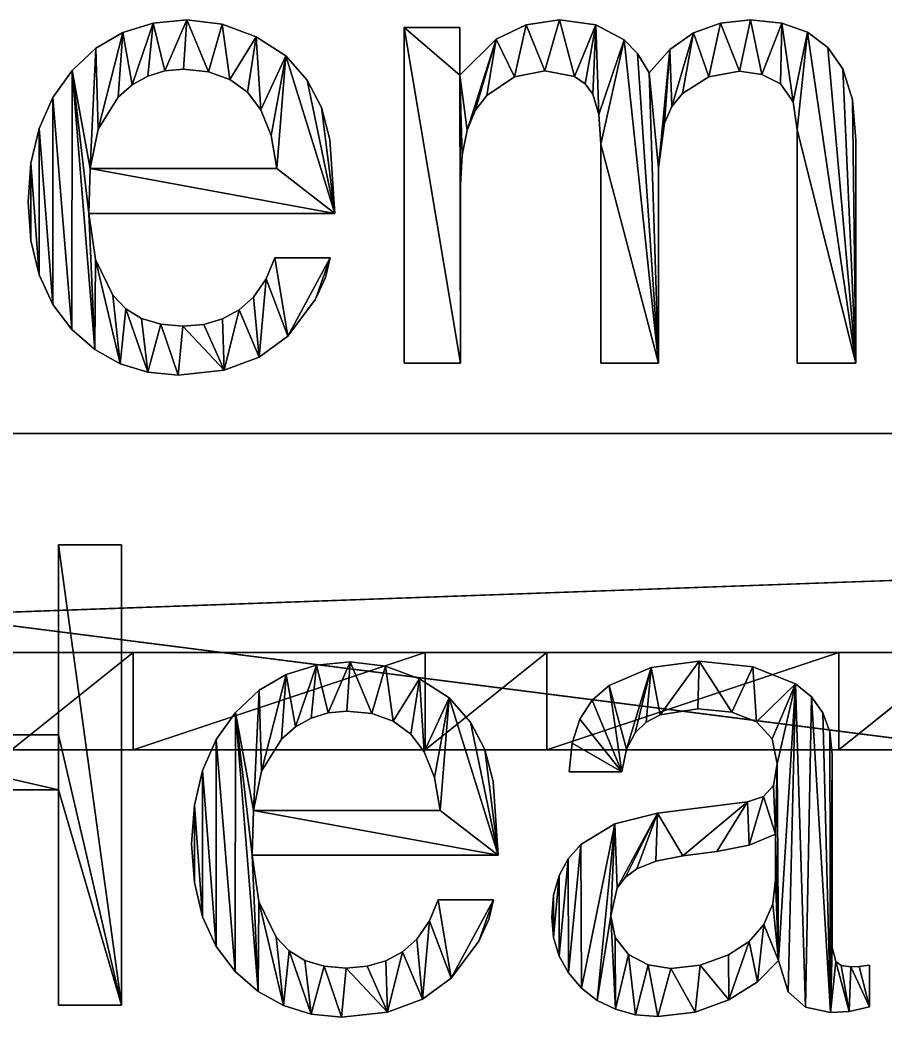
# Model space of a CAD drawing. Extents: x 0 to 171, y -3 to 23.
# Drawn here: x 46.17 to 63.95, y -0.24 to 20.25 of the extents above; entities that cross this region are included whole.
import ezdxf

# ---------------------------------------------------------------- set-up
doc = ezdxf.new("R2010")
doc.units = 0
doc.layers.get('0').update_dxf_attribs({"color": 13, "linetype": 'CONTINUOUS'})

# ---------------------------------------------------------------- blocks, each defined once
blk = doc.blocks.new('GROUP25_1')
at = {"color": 178}
for p, q in [((48.284, 19.99, 0.051), (48.908, 20.184, 0.051)), ((48.908, 20.184, 0.051), (49.602, 20.249, 0.051)), ((49.602, 20.249, 0.051), (50.325, 20.163, 0.051)), ((50.325, 20.163, 0.051), (51.025, 19.904, 0.051)), ((54.066, 20.094, 0.051), (55.213, 20.094, 0.051)), ((54.066, 13.194, 0.051), (54.066, 20.094, 0.051)), ((55.213, 20.094, 0.051), (55.213, 19.115, 0.051)), ((56.573, 20.151, 0.051), (57.262, 20.249, 0.051)), ((57.262, 20.249, 0.051), (58.006, 20.148, 0.051)), ((58.006, 20.148, 0.051), (58.589, 19.843, 0.051)), ((60.013, 19.982, 0.051), (60.567, 20.182, 0.051)), ((60.567, 20.182, 0.051), (61.185, 20.249, 0.051)), ((61.185, 20.249, 0.051), (61.826, 20.186, 0.051)), ((61.826, 20.186, 0.051), (62.355, 19.998, 0.051)), ((47.729, 19.666, 0.051), (48.284, 19.99, 0.051)), ((51.025, 19.904, 0.051), (51.633, 19.509, 0.051)), ((59.525, 19.643, 0.051), (60.013, 19.982, 0.051)), ((62.355, 19.998, 0.051), (62.773, 19.684, 0.051)), ((58.589, 19.843, 0.051), (58.86, 19.557, 0.051)), ((62.773, 19.684, 0.051), (63.08, 19.244, 0.051)), ((47.244, 19.212, 0.051), (47.729, 19.666, 0.051)), ((51.633, 19.509, 0.051), (52.076, 19.012, 0.051)), ((58.86, 19.557, 0.051), (59.105, 19.16, 0.051)), ((59.105, 19.16, 0.051), (59.525, 19.643, 0.051)), ((46.849, 18.654, 0.051), (47.244, 19.212, 0.051)), ((48.796, 19.093, 0.051), (48.477, 18.913, 0.051)), ((49.147, 19.202, 0.051), (48.796, 19.093, 0.051)), ((49.531, 19.238, 0.051), (49.147, 19.202, 0.051)), ((50.048, 19.185, 0.051), (49.531, 19.238, 0.051)), ((50.486, 19.028, 0.051), (50.048, 19.185, 0.051)), ((56.332, 19.078, 0.051), (55.764, 18.696, 0.051)), ((56.959, 19.205, 0.051), (56.332, 19.078, 0.051)), ((57.566, 19.085, 0.051), (56.959, 19.205, 0.051)), ((57.784, 18.934, 0.051), (57.566, 19.085, 0.051)), ((60.325, 19.078, 0.051), (59.784, 18.735, 0.051)), ((60.96, 19.193, 0.051), (60.325, 19.078, 0.051)), ((61.418, 19.128, 0.051), (60.96, 19.193, 0.051)), ((61.801, 18.935, 0.051), (61.418, 19.128, 0.051)), ((63.08, 19.244, 0.051), (63.283, 18.609, 0.051)), ((48.477, 18.913, 0.051), (48.191, 18.661, 0.051)), ((50.844, 18.767, 0.051), (50.486, 19.028, 0.051)), ((52.076, 19.012, 0.051), (52.366, 18.447, 0.051)), ((57.945, 18.722, 0.051), (57.784, 18.934, 0.051)), ((62.059, 18.569, 0.051), (61.801, 18.935, 0.051)), ((46.567, 18.018, 0.051), (46.849, 18.654, 0.051)), ((48.191, 18.661, 0.051), (47.777, 18.006, 0.051)), ((51.122, 18.4, 0.051), (50.844, 18.767, 0.051)), ((55.764, 18.696, 0.051), (55.529, 18.39, 0.051)), ((58.07, 18.305, 0.051), (57.945, 18.722, 0.051)), ((59.784, 18.735, 0.051), (59.569, 18.468, 0.051)), ((59.569, 18.468, 0.051), (59.415, 18.125, 0.051)), ((51.333, 17.873, 0.051), (51.122, 18.4, 0.051)), ((55.529, 18.39, 0.051), (55.361, 17.981, 0.051)), ((46.398, 17.304, 0.051), (46.567, 18.018, 0.051)), ((47.777, 18.006, 0.051), (47.617, 17.195, 0.051)), ((51.451, 17.195, 0.051), (51.333, 17.873, 0.051)), ((55.361, 17.981, 0.051), (55.26, 17.469, 0.051)), ((46.342, 16.512, 0.051), (46.398, 17.304, 0.051)), ((47.617, 17.195, 0.051), (51.451, 17.195, 0.051)), ((46.398, 15.715, 0.051), (46.342, 16.512, 0.051)), ((52.643, 16.274, 0.051), (47.585, 16.274, 0.051)), ((46.566, 15.012, 0.051), (46.398, 15.715, 0.051)), ((51.232, 14.929, 0.051), (51.406, 15.359, 0.051)), ((51.406, 15.359, 0.051), (52.546, 15.359, 0.051)), ((52.546, 15.359, 0.051), (52.449, 14.957, 0.051)), ((46.845, 14.403, 0.051), (46.566, 15.012, 0.051)), ((50.968, 14.554, 0.051), (51.232, 14.929, 0.051)), ((52.449, 14.957, 0.051), (52.246, 14.512, 0.051)), ((48.081, 14.589, 0.051), (48.345, 14.312, 0.051)), ((50.674, 14.292, 0.051), (50.968, 14.554, 0.051)), ((47.237, 13.887, 0.051), (46.845, 14.403, 0.051)), ((48.345, 14.312, 0.051), (48.672, 14.113, 0.051)), ((50.335, 14.104, 0.051), (50.674, 14.292, 0.051)), ((48.672, 14.113, 0.051), (49.063, 13.994, 0.051)), ((49.063, 13.994, 0.051), (49.518, 13.955, 0.051)), ((49.518, 13.955, 0.051), (49.949, 13.992, 0.051)), ((49.949, 13.992, 0.051), (50.335, 14.104, 0.051)), ((47.71, 13.477, 0.051), (47.237, 13.887, 0.051)), ((48.231, 13.184, 0.051), (47.71, 13.477, 0.051)), ((48.802, 13.008, 0.051), (48.231, 13.184, 0.051)), ((55.226, 13.194, 0.051), (54.066, 13.194, 0.051)), ((59.291, 13.194, 0.051), (58.112, 13.194, 0.051)), ((63.35, 13.194, 0.051), (62.145, 13.194, 0.051)), ((49.421, 12.95, 0.051), (48.802, 13.008, 0.051)), ((46.961, 5.554, 0.051), (46.961, 9.464, 0.051)), ((46.961, 9.464, 0.051), (48.256, 9.464, 0.051)), ((48.256, 9.464, 0.051), (48.256, 0, 0.051)), ((51.641, 6.795, 0.051), (52.265, 6.99, 0.051)), ((52.265, 6.99, 0.051), (52.959, 7.055, 0.051)), ((52.959, 7.055, 0.051), (53.682, 6.968, 0.051)), ((53.682, 6.968, 0.051), (54.382, 6.71, 0.051)), ((51.086, 6.471, 0.051), (51.641, 6.795, 0.051)), ((54.382, 6.71, 0.051), (54.99, 6.315, 0.051)), ((57.933, 6.27, 0.051), (58.283, 6.568, 0.051)), ((62.107, 6.604, 0.051), (62.437, 6.34, 0.051)), ((50.601, 6.017, 0.051), (51.086, 6.471, 0.051)), ((54.99, 6.315, 0.051), (55.433, 5.818, 0.051)), ((57.679, 5.875, 0.051), (57.933, 6.27, 0.051)), ((62.437, 6.34, 0.051), (62.672, 6.011, 0.051)), ((50.206, 5.46, 0.051), (50.601, 6.017, 0.051)), ((52.504, 6.007, 0.051), (52.153, 5.899, 0.051)), ((52.888, 6.043, 0.051), (52.504, 6.007, 0.051)), ((53.405, 5.991, 0.051), (52.888, 6.043, 0.051)), ((53.843, 5.834, 0.051), (53.405, 5.991, 0.051)), ((59.327, 5.966, 0.051), (59.038, 5.813, 0.051)), ((60.103, 6.088, 0.051), (59.327, 5.966, 0.051)), ((60.798, 6.021, 0.051), (60.103, 6.088, 0.051)), ((61.311, 5.821, 0.051), (60.798, 6.021, 0.051)), ((62.672, 6.011, 0.051), (62.814, 5.618, 0.051)), ((52.153, 5.899, 0.051), (51.834, 5.719, 0.051)), ((54.201, 5.572, 0.051), (53.843, 5.834, 0.051)), ((55.433, 5.818, 0.051), (55.723, 5.252, 0.051)), ((57.519, 5.383, 0.051), (57.679, 5.875, 0.051)), ((59.038, 5.813, 0.051), (58.815, 5.599, 0.051)), ((61.628, 5.472, 0.051), (61.311, 5.821, 0.051)), ((42.038, 5.554, 0.051), (46.961, 5.554, 0.051)), ((51.834, 5.719, 0.051), (51.548, 5.467, 0.051)), ((54.479, 5.206, 0.051), (54.201, 5.572, 0.051)), ((58.815, 5.599, 0.051), (58.639, 5.262, 0.051)), ((49.924, 4.824, 0.051), (50.206, 5.46, 0.051)), ((51.548, 5.467, 0.051), (51.134, 4.812, 0.051)), ((57.456, 4.793, 0.051), (57.519, 5.383, 0.051)), ((61.733, 4.961, 0.051), (61.628, 5.472, 0.051)), ((54.69, 4.679, 0.051), (54.479, 5.206, 0.051)), ((58.639, 5.262, 0.051), (58.538, 4.793, 0.051)), ((61.656, 4.516, 0.051), (61.733, 4.961, 0.051)), ((49.755, 4.11, 0.051), (49.924, 4.824, 0.051)), ((51.134, 4.812, 0.051), (50.974, 4.001, 0.051)), ((58.538, 4.793, 0.051), (57.456, 4.793, 0.051)), ((54.808, 4.001, 0.051), (54.69, 4.679, 0.051)), ((61.455, 4.291, 0.051), (61.656, 4.516, 0.051)), ((46.961, 4.426, 0.051), (42.038, 4.426, 0.051)), ((46.961, 0, 0.051), (46.961, 4.426, 0.051)), ((49.699, 3.318, 0.051), (49.755, 4.11, 0.051)), ((61.121, 4.181, 0.051), (61.455, 4.291, 0.051)), ((50.974, 4.001, 0.051), (54.808, 4.001, 0.051)), ((61.701, 3.511, 0.051), (61.154, 3.286, 0.051)), ((61.701, 2.577, 0.051), (61.701, 3.511, 0.051)), ((49.755, 2.521, 0.051), (49.699, 3.318, 0.051)), ((57.438, 3.007, 0.051), (57.7, 3.299, 0.051)), ((61.154, 3.286, 0.051), (60.496, 3.157, 0.051)), ((56, 3.08, 0.051), (50.942, 3.08, 0.051)), ((60.496, 3.157, 0.051), (59.794, 3.067, 0.051)), ((57.251, 2.662, 0.051), (57.438, 3.007, 0.051)), ((59.242, 2.959, 0.051), (58.847, 2.803, 0.051)), ((59.794, 3.067, 0.051), (59.242, 2.959, 0.051)), ((58.847, 2.803, 0.051), (58.613, 2.629, 0.051)), ((49.923, 1.818, 0.051), (49.755, 2.521, 0.051)), ((57.139, 2.263, 0.051), (57.251, 2.662, 0.051)), ((58.613, 2.629, 0.051), (58.446, 2.41, 0.051)), ((61.641, 2.08, 0.051), (61.701, 2.577, 0.051)), ((57.101, 1.81, 0.051), (57.139, 2.263, 0.051)), ((58.446, 2.41, 0.051), (58.312, 1.836, 0.051)), ((54.589, 1.735, 0.051), (54.763, 2.165, 0.051)), ((54.763, 2.165, 0.051), (55.903, 2.165, 0.051)), ((55.903, 2.165, 0.051), (55.805, 1.763, 0.051)), ((61.46, 1.657, 0.051), (61.641, 2.08, 0.051)), ((50.202, 1.208, 0.051), (49.923, 1.818, 0.051)), ((54.324, 1.359, 0.051), (54.589, 1.735, 0.051)), ((55.805, 1.763, 0.051), (55.603, 1.318, 0.051)), ((57.139, 1.391, 0.051), (57.101, 1.81, 0.051)), ((58.312, 1.836, 0.051), (58.404, 1.387, 0.051)), ((61.158, 1.31, 0.051), (61.46, 1.657, 0.051)), ((51.438, 1.395, 0.051), (51.702, 1.117, 0.051)), ((54.031, 1.097, 0.051), (54.324, 1.359, 0.051)), ((57.253, 1.007, 0.051), (57.139, 1.391, 0.051)), ((58.404, 1.387, 0.051), (58.68, 1.044, 0.051)), ((60.735, 1.037, 0.051), (61.158, 1.31, 0.051)), ((50.594, 0.693, 0.051), (50.202, 1.208, 0.051)), ((51.702, 1.117, 0.051), (52.029, 0.919, 0.051)), ((53.691, 0.91, 0.051), (54.031, 1.097, 0.051)), ((58.68, 1.044, 0.051), (59.081, 0.826, 0.051)), ((60.152, 0.825, 0.051), (60.735, 1.037, 0.051)), ((52.029, 0.919, 0.051), (52.42, 0.8, 0.051)), ((53.306, 0.798, 0.051), (53.691, 0.91, 0.051)), ((57.444, 0.661, 0.051), (57.253, 1.007, 0.051)), ((59.081, 0.826, 0.051), (59.549, 0.754, 0.051)), ((59.549, 0.754, 0.051), (60.152, 0.825, 0.051)), ((61.759, 0.915, 0.051), (61.328, 0.482, 0.051)), ((61.959, 0.277, 0.051), (61.759, 0.915, 0.051)), ((62.935, 0.896, 0.051), (63.05, 0.813, 0.051)), ((63.421, 0.796, 0.051), (63.628, 0.825, 0.051)), ((63.628, 0.825, 0.051), (63.628, -0.032, 0.051)), ((51.067, 0.282, 0.051), (50.594, 0.693, 0.051)), ((52.42, 0.8, 0.051), (52.875, 0.76, 0.051)), ((52.875, 0.76, 0.051), (53.306, 0.798, 0.051)), ((57.71, 0.351, 0.051), (57.444, 0.661, 0.051)), ((63.05, 0.813, 0.051), (63.247, 0.786, 0.051)), ((63.247, 0.786, 0.051), (63.421, 0.796, 0.051)), ((61.328, 0.482, 0.051), (60.741, 0.11, 0.051)), ((51.588, -0.01, 0.051), (51.067, 0.282, 0.051)), ((58.036, 0.096, 0.051), (57.71, 0.351, 0.051)), ((62.312, -0.042, 0.051), (61.959, 0.277, 0.051)), ((58.407, -0.086, 0.051), (58.036, 0.096, 0.051)), ((60.741, 0.11, 0.051), (60.044, -0.147, 0.051)), ((48.256, 0, 0.051), (46.961, 0, 0.051)), ((52.159, -0.186, 0.051), (51.588, -0.01, 0.051)), ((52.778, -0.245, 0.051), (52.159, -0.186, 0.051)), ((58.821, -0.196, 0.051), (58.407, -0.086, 0.051)), ((59.279, -0.232, 0.051), (58.821, -0.196, 0.051)), ((60.044, -0.147, 0.051), (59.279, -0.232, 0.051)), ((62.829, -0.148, 0.051), (62.312, -0.042, 0.051)), ((63.215, -0.129, 0.051), (62.829, -0.148, 0.051)), ((63.628, -0.032, 0.051), (63.215, -0.129, 0.051))]:
    blk.add_line(p, q, dxfattribs=at)
for p, q in [((6, 11.75, 27), (162, 11.75, 23)), ((6, 11.75, 27), (165, 11.75, 23)), ((6, 11.75, 27), (165, 11.75, 27)), ((162, 11.75, 23), (9, 11.75, 23)), ((9, 11.75, 23), (148, 11.75, 20.5)), ((9, 11.75, 23), (162, 11.75, 20.5)), ((15, 11.75, 34.5), (165, 11.75, 27)), ((15, 11.75, 34.5), (168, 11.75, 27)), ((15, 11.75, 34.5), (66, 11.75, 34.5)), ((66, 5.25, 34.5), (15, 11.75, 34.5)), ((148, 11.75, 20.5), (23, 11.75, 20.5)), ((148, 11.75, 20.5), (23, 7.25, 20.5)), ((23, 7.25, 20.5), (48.5, 7.25, 14)), ((23, 7.25, 20.5), (54.5, 7.25, 14)), ((23, 7.25, 20.5), (57, 7.25, 14)), ((23, 7.25, 20.5), (63, 7.25, 14)), ((23, 7.25, 20.5), (65.5, 7.25, 14)), ((23, 7.25, 20.5), (71.5, 7.25, 14)), ((23, 7.25, 20.5), (74, 7.25, 14)), ((23, 7.25, 20.5), (80, 7.25, 14)), ((23, 7.25, 20.5), (82.5, 7.25, 14)), ((23, 7.25, 20.5), (88.5, 7.25, 14)), ((23, 7.25, 20.5), (91, 7.25, 14)), ((23, 7.25, 20.5), (97, 7.25, 14)), ((23, 7.25, 20.5), (99.5, 7.25, 14)), ((23, 7.25, 20.5), (105.5, 7.25, 14)), ((23, 7.25, 20.5), (108, 7.25, 14)), ((23, 7.25, 20.5), (114, 7.25, 14)), ((23, 7.25, 20.5), (116.5, 7.25, 14)), ((23, 7.25, 20.5), (122.5, 7.25, 14)), ((23, 7.25, 20.5), (125, 7.25, 14)), ((23, 7.25, 20.5), (131, 7.25, 14)), ((23, 7.25, 20.5), (133.5, 7.25, 14)), ((23, 7.25, 20.5), (139.5, 7.25, 14)), ((23, 7.25, 20.5), (142, 7.25, 14)), ((23, 7.25, 20.5), (148, 7.25, 20.5)), ((48.5, 7.25, 14), (46, 5.25, 14)), ((46, 7.25, 14), (48.5, 7.25, 14)), ((48.5, 7.25, 14), (48.5, 5.25, 14)), ((48.5, 7.25, 14), (48.5, 5.25)), ((48.5, 7.25, 14), (48.5, 7.25)), ((48.5, 7.25), (48.5, 5.25)), ((54.5, 7.25), (48.5, 5.25)), ((48.5, 7.25), (54.5, 7.25)), ((54.5, 7.25, 14), (48.5, 7.25, 14)), ((48.5, 7.25, 14), (54.5, 7.25)), ((54.5, 5.25), (54.5, 7.25, 14)), ((54.5, 7.25, 14), (54.5, 5.25, 14)), ((54.5, 5.25), (54.5, 7.25)), ((54.5, 7.25), (54.5, 7.25, 14)), ((57, 7.25, 14), (54.5, 5.25, 14)), ((54.5, 7.25, 14), (57, 7.25, 14)), ((57, 7.25, 14), (57, 5.25, 14)), ((57, 7.25, 14), (57, 5.25)), ((57, 7.25, 14), (57, 7.25)), ((57, 7.25), (57, 5.25)), ((63, 7.25), (57, 5.25)), ((57, 7.25), (63, 7.25)), ((63, 7.25, 14), (57, 7.25, 14)), ((57, 7.25, 14), (63, 7.25)), ((63, 5.25), (63, 7.25, 14)), ((63, 7.25, 14), (63, 5.25, 14)), ((63, 5.25), (63, 7.25)), ((63, 7.25), (63, 7.25, 14)), ((65.5, 7.25, 14), (63, 5.25, 14)), ((63, 7.25, 14), (65.5, 7.25, 14)), ((162, 5.25, 34.5), (3, 5.25, 27)), ((3, 5.25, 27), (66, 5.25, 34.5)), ((162, 5.25, 34.5), (6, 5.25, 23)), ((162, 5.25, 34.5), (6, 5.25, 27)), ((162, 5.25, 23), (9, 5.25, 20.5)), ((162, 5.25, 23), (9, 5.25, 23)), ((162, 5.25, 34.5), (9, 5.25, 23)), ((15, 5.25, 34.5), (66, 5.25, 34.5)), ((162, 5.25, 23), (23, 5.25, 20.5)), ((23, 5.25, 20.5), (148, 5.25, 20.5)), ((148, 5.25, 20.5), (37.5, 5.25, 14)), ((148, 5.25, 20.5), (40, 5.25, 14)), ((48.5, 5.25, 14), (46, 5.25, 14)), ((148, 5.25, 20.5), (46, 5.25, 14)), ((48.5, 5.25), (48.5, 5.25, 14)), ((54.5, 5.25), (48.5, 5.25)), ((148, 5.25, 20.5), (48.5, 5.25, 14)), ((48.5, 5.25, 14), (54.5, 5.25, 14)), ((54.5, 5.25, 14), (48.5, 5.25)), ((54.5, 5.25, 14), (54.5, 5.25)), ((57, 5.25, 14), (54.5, 5.25, 14)), ((148, 5.25, 20.5), (54.5, 5.25, 14)), ((57, 5.25), (57, 5.25, 14)), ((63, 5.25), (57, 5.25)), ((148, 5.25, 20.5), (57, 5.25, 14)), ((57, 5.25, 14), (63, 5.25, 14)), ((63, 5.25, 14), (57, 5.25)), ((63, 5.25, 14), (63, 5.25)), ((65.5, 5.25, 14), (63, 5.25, 14)), ((148, 5.25, 20.5), (63, 5.25, 14))]:
    blk.add_line(p, q)
for points in [[(55.213, 19.115, 0.051), (55.961, 19.856, 0.051), (56.573, 20.151, 0.051)], [(52.366, 18.447, 0.051), (52.54, 17.794, 0.051), (52.643, 16.274, 0.051)], [(62.145, 13.194, 0.051), (62.145, 17.988, 0.051), (62.059, 18.569, 0.051)], [(63.283, 18.609, 0.051), (63.35, 17.788, 0.051), (63.35, 13.194, 0.051)], [(58.112, 13.194, 0.051), (58.112, 17.698, 0.051), (58.07, 18.305, 0.051)], [(59.415, 18.125, 0.051), (59.291, 17.208, 0.051), (59.291, 13.194, 0.051)], [(55.26, 17.469, 0.051), (55.226, 16.854, 0.051), (55.226, 13.194, 0.051)], [(47.585, 16.274, 0.051), (47.725, 15.328, 0.051), (48.081, 14.589, 0.051)], [(52.246, 14.512, 0.051), (51.676, 13.749, 0.051), (51.085, 13.317, 0.051)], [(51.085, 13.317, 0.051), (50.368, 13.053, 0.051), (49.421, 12.95, 0.051)], [(58.283, 6.568, 0.051), (59.143, 6.943, 0.051), (60.129, 7.068, 0.051), (61.233, 6.952, 0.051), (62.107, 6.604, 0.051)], [(62.814, 5.618, 0.051), (62.861, 5.161, 0.051), (62.861, 1.185, 0.051), (62.935, 0.896, 0.051)], [(55.723, 5.252, 0.051), (55.896, 4.6, 0.051), (56, 3.08, 0.051)], [(57.7, 3.299, 0.051), (58.393, 3.725, 0.051), (59.272, 3.949, 0.051), (61.121, 4.181, 0.051)], [(50.942, 3.08, 0.051), (51.082, 2.133, 0.051), (51.438, 1.395, 0.051)], [(55.603, 1.318, 0.051), (55.033, 0.554, 0.051), (54.442, 0.122, 0.051)], [(54.442, 0.122, 0.051), (53.725, -0.142, 0.051), (52.778, -0.245, 0.051)]]:
    blk.add_polyline3d(points, dxfattribs=at)
mesh = blk.add_polyface(dxfattribs=at)
corners = [(46.398, 15.715, 0.051), (46.398, 17.304, 0.051), (46.342, 16.512, 0.051), (46.566, 15.012, 0.051), (46.567, 18.018, 0.051), (46.845, 14.403, 0.051), (46.849, 18.654, 0.051), (47.237, 13.887, 0.051), (47.244, 19.212, 0.051), (47.71, 13.477, 0.051), (47.585, 16.274, 0.051), (47.725, 15.328, 0.051), (48.231, 13.184, 0.051), (48.081, 14.589, 0.051), (48.345, 14.312, 0.051), (48.802, 13.008, 0.051), (48.672, 14.113, 0.051), (49.063, 13.994, 0.051), (49.421, 12.95, 0.051), (49.518, 13.955, 0.051), (50.368, 13.053, 0.051), (49.949, 13.992, 0.051), (50.335, 14.104, 0.051), (50.674, 14.292, 0.051), (51.085, 13.317, 0.051), (50.968, 14.554, 0.051), (51.232, 14.929, 0.051), (51.676, 13.749, 0.051), (51.406, 15.359, 0.051), (52.546, 15.359, 0.051), (52.246, 14.512, 0.051), (52.449, 14.957, 0.051), (52.643, 16.274, 0.051), (47.617, 17.195, 0.051), (51.451, 17.195, 0.051), (51.633, 19.509, 0.051), (52.076, 19.012, 0.051), (52.366, 18.447, 0.051), (52.54, 17.794, 0.051), (47.729, 19.666, 0.051), (47.777, 18.006, 0.051), (48.284, 19.99, 0.051), (48.191, 18.661, 0.051), (48.477, 18.913, 0.051), (48.908, 20.184, 0.051), (48.796, 19.093, 0.051), (49.147, 19.202, 0.051), (49.602, 20.249, 0.051), (49.531, 19.238, 0.051), (50.048, 19.185, 0.051), (50.325, 20.163, 0.051), (50.486, 19.028, 0.051), (51.025, 19.904, 0.051), (50.844, 18.767, 0.051), (51.122, 18.4, 0.051), (51.333, 17.873, 0.051)]
mesh.append_faces([[corners[k] for k in face] for face in [(0, 1, 2), (29, 30, 31), (37, 32, 38)]], dxfattribs={"vtx0": -1, "color": 178})
mesh.append_faces([[corners[k] for k in face] for face in [(1, 3, 4), (4, 5, 6), (6, 7, 8), (10, 9, 11), (11, 12, 13), (13, 12, 14), (14, 15, 16), (16, 15, 17), (17, 18, 19), (19, 20, 21), (21, 20, 22), (22, 20, 23), (23, 24, 25), (25, 24, 26), (26, 27, 28), (28, 27, 29), (32, 33, 10), (33, 32, 34), (35, 32, 36), (36, 32, 37), (8, 33, 39), (39, 40, 41), (41, 43, 44), (44, 46, 47), (47, 49, 50), (50, 51, 52), (52, 54, 35)]], dxfattribs={"vtx0": -1, "vtx1": -1, "color": 178})
mesh.append_faces([[corners[k] for k in face] for face in [(8, 9, 10), (34, 32, 35), (33, 8, 10)]], dxfattribs={"vtx0": -1, "vtx1": -1, "vtx2": -1, "color": 178})
mesh.append_faces([[corners[k] for k in face] for face in [(1, 0, 3), (4, 3, 5), (6, 5, 7), (8, 7, 9), (11, 9, 12), (14, 12, 15), (17, 15, 18), (19, 18, 20), (23, 20, 24), (26, 24, 27), (29, 27, 30), (39, 33, 40), (41, 40, 42), (41, 42, 43), (44, 43, 45), (44, 45, 46), (47, 46, 48), (47, 48, 49), (50, 49, 51), (52, 51, 53), (52, 53, 54), (35, 54, 55), (35, 55, 34)]], dxfattribs={"vtx0": -1, "vtx2": -1, "color": 178})
mesh = blk.add_polyface(dxfattribs=at)
corners = [(63.35, 13.194, 0.051), (62.145, 17.988, 0.051), (62.145, 13.194, 0.051), (62.355, 19.998, 0.051), (62.773, 19.684, 0.051), (63.08, 19.244, 0.051), (63.283, 18.609, 0.051), (63.35, 17.788, 0.051), (59.291, 13.194, 0.051), (58.112, 17.698, 0.051), (58.112, 13.194, 0.051), (58.589, 19.843, 0.051), (58.86, 19.557, 0.051), (59.105, 19.16, 0.051), (59.291, 17.208, 0.051), (59.525, 19.643, 0.051), (59.415, 18.125, 0.051), (59.569, 18.468, 0.051), (60.013, 19.982, 0.051), (59.784, 18.735, 0.051), (60.325, 19.078, 0.051), (60.567, 20.182, 0.051), (60.96, 19.193, 0.051), (61.185, 20.249, 0.051), (61.418, 19.128, 0.051), (61.826, 20.186, 0.051), (61.801, 18.935, 0.051), (62.059, 18.569, 0.051), (55.226, 13.194, 0.051), (54.066, 20.094, 0.051), (54.066, 13.194, 0.051), (55.213, 19.115, 0.051), (55.226, 16.854, 0.051), (55.26, 17.469, 0.051), (55.361, 17.981, 0.051), (55.961, 19.856, 0.051), (55.529, 18.39, 0.051), (55.764, 18.696, 0.051), (56.332, 19.078, 0.051), (56.573, 20.151, 0.051), (56.959, 19.205, 0.051), (57.262, 20.249, 0.051), (57.566, 19.085, 0.051), (58.006, 20.148, 0.051), (57.784, 18.934, 0.051), (57.945, 18.722, 0.051), (58.07, 18.305, 0.051), (55.213, 20.094, 0.051)]
mesh.append_faces([[corners[k] for k in face] for face in [(0, 1, 2), (6, 0, 7), (8, 9, 10), (28, 29, 30)]], dxfattribs={"vtx0": -1, "color": 178})
mesh.append_faces([[corners[k] for k in face] for face in [(3, 0, 4), (4, 0, 5), (5, 0, 6), (11, 8, 12), (12, 8, 13), (13, 14, 15), (15, 17, 18), (18, 20, 21), (21, 22, 23), (23, 24, 25), (25, 27, 3), (31, 34, 35), (35, 38, 39), (39, 40, 41), (41, 42, 43), (43, 46, 11)]], dxfattribs={"vtx0": -1, "vtx1": -1, "color": 178})
mesh.append_faces([[corners[k] for k in face] for face in [(1, 0, 3), (9, 8, 11), (29, 28, 31)]], dxfattribs={"vtx0": -1, "vtx1": -1, "vtx2": -1, "color": 178})
mesh.append_faces([[corners[k] for k in face] for face in [(13, 8, 14), (15, 14, 16), (15, 16, 17), (18, 17, 19), (18, 19, 20), (21, 20, 22), (23, 22, 24), (25, 24, 26), (25, 26, 27), (3, 27, 1), (31, 28, 32), (31, 32, 33), (31, 33, 34), (35, 34, 36), (35, 36, 37), (35, 37, 38), (39, 38, 40), (41, 40, 42), (43, 42, 44), (43, 44, 45), (43, 45, 46), (11, 46, 9)]], dxfattribs={"vtx0": -1, "vtx2": -1, "color": 178})
mesh.append_faces([[corners[k] for k in face] for face in [(47, 29, 31)]], dxfattribs={"vtx1": -1, "color": 178})
mesh = blk.add_polyface()
corners = [(6, 11.75, 27), (162, 11.75, 23), (9, 11.75, 23)]
mesh.append_faces([[corners[k] for k in face] for face in [(0, 1, 2)]])
mesh = blk.add_polyface()
corners = [(6, 11.75, 27), (165, 11.75, 23), (162, 11.75, 23)]
mesh.append_faces([[corners[k] for k in face] for face in [(0, 1, 2)]])
mesh = blk.add_polyface()
corners = [(165, 11.75, 27), (165, 11.75, 23), (6, 11.75, 27)]
mesh.append_faces([[corners[k] for k in face] for face in [(0, 1, 2)]])
mesh = blk.add_polyface()
corners = [(15, 11.75, 34.5), (165, 11.75, 27), (6, 11.75, 27)]
mesh.append_faces([[corners[k] for k in face] for face in [(0, 1, 2)]])
mesh = blk.add_polyface()
corners = [(9, 11.75, 23), (148, 11.75, 20.5), (23, 11.75, 20.5)]
mesh.append_faces([[corners[k] for k in face] for face in [(0, 1, 2)]])
mesh = blk.add_polyface()
corners = [(9, 11.75, 23), (162, 11.75, 20.5), (148, 11.75, 20.5)]
mesh.append_faces([[corners[k] for k in face] for face in [(0, 1, 2)]])
mesh = blk.add_polyface()
corners = [(162, 11.75, 23), (162, 11.75, 20.5), (9, 11.75, 23)]
mesh.append_faces([[corners[k] for k in face] for face in [(0, 1, 2)]])
mesh = blk.add_polyface()
corners = [(15, 11.75, 34.5), (168, 11.75, 27), (165, 11.75, 27)]
mesh.append_faces([[corners[k] for k in face] for face in [(0, 1, 2)]])
mesh = blk.add_polyface()
corners = [(15, 11.75, 34.5), (105, 11.75, 34.5), (168, 11.75, 27), (66, 11.75, 34.5)]
mesh.append_faces([[corners[k] for k in face] for face in [(0, 1, 2), (1, 0, 3)]], dxfattribs={"vtx0": -1})
mesh = blk.add_polyface()
corners = [(66, 5.25, 34.5), (15, 11.75, 34.5), (15, 5.25, 34.5)]
mesh.append_faces([[corners[k] for k in face] for face in [(0, 1, 2)]])
mesh = blk.add_polyface()
corners = [(66, 11.75, 34.5), (15, 11.75, 34.5), (66, 5.25, 34.5)]
mesh.append_faces([[corners[k] for k in face] for face in [(0, 1, 2)]])
mesh = blk.add_polyface()
corners = [(148, 11.75, 20.5), (23, 7.25, 20.5), (23, 11.75, 20.5)]
mesh.append_faces([[corners[k] for k in face] for face in [(0, 1, 2)]])
mesh = blk.add_polyface()
corners = [(148, 11.75, 20.5), (148, 7.25, 20.5), (23, 7.25, 20.5), (148, 9.75, 20.5)]
mesh.append_faces([[corners[k] for k in face] for face in [(0, 1, 2), (1, 0, 3)]], dxfattribs={"vtx0": -1})
mesh = blk.add_polyface(dxfattribs=at)
corners = [(48.256, 0, 0.051), (46.961, 4.426, 0.051), (46.961, 0, 0.051), (46.961, 5.554, 0.051), (46.961, 9.464, 0.051), (48.256, 9.464, 0.051), (42.038, 5.554, 0.051), (42.038, 4.426, 0.051), (42.038, 0, 0.051), (40.743, 9.464, 0.051), (40.743, 0, 0.051), (42.038, 9.464, 0.051)]
mesh.append_faces([[corners[k] for k in face] for face in [(0, 1, 2), (4, 0, 5), (8, 9, 10)]], dxfattribs={"vtx0": -1, "color": 178})
mesh.append_faces([[corners[k] for k in face] for face in [(3, 0, 4), (1, 6, 7), (6, 1, 3), (9, 8, 11), (11, 7, 6)]], dxfattribs={"vtx0": -1, "vtx1": -1, "color": 178})
mesh.append_faces([[corners[k] for k in face] for face in [(1, 0, 3)]], dxfattribs={"vtx0": -1, "vtx1": -1, "vtx2": -1, "color": 178})
mesh.append_faces([[corners[k] for k in face] for face in [(11, 8, 7)]], dxfattribs={"vtx0": -1, "vtx2": -1, "color": 178})
mesh = blk.add_polyface()
corners = [(23, 7.25, 20.5), (48.5, 7.25, 14), (46, 7.25, 14)]
mesh.append_faces([[corners[k] for k in face] for face in [(0, 1, 2)]])
mesh = blk.add_polyface()
corners = [(23, 7.25, 20.5), (54.5, 7.25, 14), (48.5, 7.25, 14)]
mesh.append_faces([[corners[k] for k in face] for face in [(0, 1, 2)]])
mesh = blk.add_polyface()
corners = [(23, 7.25, 20.5), (57, 7.25, 14), (54.5, 7.25, 14)]
mesh.append_faces([[corners[k] for k in face] for face in [(0, 1, 2)]])
mesh = blk.add_polyface()
corners = [(23, 7.25, 20.5), (63, 7.25, 14), (57, 7.25, 14)]
mesh.append_faces([[corners[k] for k in face] for face in [(0, 1, 2)]])
mesh = blk.add_polyface()
corners = [(23, 7.25, 20.5), (65.5, 7.25, 14), (63, 7.25, 14)]
mesh.append_faces([[corners[k] for k in face] for face in [(0, 1, 2)]])
mesh = blk.add_polyface()
corners = [(23, 7.25, 20.5), (71.5, 7.25, 14), (65.5, 7.25, 14)]
mesh.append_faces([[corners[k] for k in face] for face in [(0, 1, 2)]])
mesh = blk.add_polyface()
corners = [(23, 7.25, 20.5), (74, 7.25, 14), (71.5, 7.25, 14)]
mesh.append_faces([[corners[k] for k in face] for face in [(0, 1, 2)]])
mesh = blk.add_polyface()
corners = [(23, 7.25, 20.5), (80, 7.25, 14), (74, 7.25, 14)]
mesh.append_faces([[corners[k] for k in face] for face in [(0, 1, 2)]])
mesh = blk.add_polyface()
corners = [(23, 7.25, 20.5), (82.5, 7.25, 14), (80, 7.25, 14)]
mesh.append_faces([[corners[k] for k in face] for face in [(0, 1, 2)]])
mesh = blk.add_polyface()
corners = [(23, 7.25, 20.5), (88.5, 7.25, 14), (82.5, 7.25, 14)]
mesh.append_faces([[corners[k] for k in face] for face in [(0, 1, 2)]])
mesh = blk.add_polyface()
corners = [(23, 7.25, 20.5), (91, 7.25, 14), (88.5, 7.25, 14)]
mesh.append_faces([[corners[k] for k in face] for face in [(0, 1, 2)]])
mesh = blk.add_polyface()
corners = [(23, 7.25, 20.5), (97, 7.25, 14), (91, 7.25, 14)]
mesh.append_faces([[corners[k] for k in face] for face in [(0, 1, 2)]])
mesh = blk.add_polyface()
corners = [(23, 7.25, 20.5), (99.5, 7.25, 14), (97, 7.25, 14)]
mesh.append_faces([[corners[k] for k in face] for face in [(0, 1, 2)]])
mesh = blk.add_polyface()
corners = [(23, 7.25, 20.5), (105.5, 7.25, 14), (99.5, 7.25, 14)]
mesh.append_faces([[corners[k] for k in face] for face in [(0, 1, 2)]])
mesh = blk.add_polyface()
corners = [(23, 7.25, 20.5), (108, 7.25, 14), (105.5, 7.25, 14)]
mesh.append_faces([[corners[k] for k in face] for face in [(0, 1, 2)]])
mesh = blk.add_polyface()
corners = [(23, 7.25, 20.5), (114, 7.25, 14), (108, 7.25, 14)]
mesh.append_faces([[corners[k] for k in face] for face in [(0, 1, 2)]])
mesh = blk.add_polyface()
corners = [(23, 7.25, 20.5), (116.5, 7.25, 14), (114, 7.25, 14)]
mesh.append_faces([[corners[k] for k in face] for face in [(0, 1, 2)]])
mesh = blk.add_polyface()
corners = [(23, 7.25, 20.5), (122.5, 7.25, 14), (116.5, 7.25, 14)]
mesh.append_faces([[corners[k] for k in face] for face in [(0, 1, 2)]])
mesh = blk.add_polyface()
corners = [(23, 7.25, 20.5), (125, 7.25, 14), (122.5, 7.25, 14)]
mesh.append_faces([[corners[k] for k in face] for face in [(0, 1, 2)]])
mesh = blk.add_polyface()
corners = [(23, 7.25, 20.5), (131, 7.25, 14), (125, 7.25, 14)]
mesh.append_faces([[corners[k] for k in face] for face in [(0, 1, 2)]])
mesh = blk.add_polyface()
corners = [(23, 7.25, 20.5), (133.5, 7.25, 14), (131, 7.25, 14)]
mesh.append_faces([[corners[k] for k in face] for face in [(0, 1, 2)]])
mesh = blk.add_polyface()
corners = [(23, 7.25, 20.5), (139.5, 7.25, 14), (133.5, 7.25, 14)]
mesh.append_faces([[corners[k] for k in face] for face in [(0, 1, 2)]])
mesh = blk.add_polyface()
corners = [(23, 7.25, 20.5), (142, 7.25, 14), (139.5, 7.25, 14)]
mesh.append_faces([[corners[k] for k in face] for face in [(0, 1, 2)]])
mesh = blk.add_polyface()
corners = [(148, 7.25, 20.5), (142, 7.25, 14), (23, 7.25, 20.5)]
mesh.append_faces([[corners[k] for k in face] for face in [(0, 1, 2)]])
mesh = blk.add_polyface()
corners = [(48.5, 7.25, 14), (46, 5.25, 14), (46, 7.25, 14)]
mesh.append_faces([[corners[k] for k in face] for face in [(0, 1, 2)]])
mesh = blk.add_polyface()
corners = [(48.5, 5.25, 14), (46, 5.25, 14), (48.5, 7.25, 14)]
mesh.append_faces([[corners[k] for k in face] for face in [(0, 1, 2)]])
mesh = blk.add_polyface()
corners = [(48.5, 7.25, 14), (48.5, 5.25), (48.5, 5.25, 14)]
mesh.append_faces([[corners[k] for k in face] for face in [(0, 1, 2)]])
mesh = blk.add_polyface()
corners = [(48.5, 7.25), (48.5, 5.25), (48.5, 7.25, 14)]
mesh.append_faces([[corners[k] for k in face] for face in [(0, 1, 2)]])
mesh = blk.add_polyface()
corners = [(54.5, 7.25), (48.5, 5.25), (48.5, 7.25)]
mesh.append_faces([[corners[k] for k in face] for face in [(0, 1, 2)]])
mesh = blk.add_polyface()
corners = [(54.5, 5.25), (48.5, 5.25), (54.5, 7.25)]
mesh.append_faces([[corners[k] for k in face] for face in [(0, 1, 2)]])
mesh = blk.add_polyface()
corners = [(48.5, 7.25, 14), (54.5, 7.25), (48.5, 7.25)]
mesh.append_faces([[corners[k] for k in face] for face in [(0, 1, 2)]])
mesh = blk.add_polyface()
corners = [(54.5, 7.25, 14), (54.5, 7.25), (48.5, 7.25, 14)]
mesh.append_faces([[corners[k] for k in face] for face in [(0, 1, 2)]])
mesh = blk.add_polyface()
corners = [(54.5, 7.25, 14), (54.5, 5.25, 14), (54.5, 5.25)]
mesh.append_faces([[corners[k] for k in face] for face in [(0, 1, 2)]])
mesh = blk.add_polyface()
corners = [(54.5, 7.25, 14), (54.5, 5.25), (54.5, 7.25)]
mesh.append_faces([[corners[k] for k in face] for face in [(0, 1, 2)]])
mesh = blk.add_polyface()
corners = [(57, 7.25, 14), (54.5, 5.25, 14), (54.5, 7.25, 14)]
mesh.append_faces([[corners[k] for k in face] for face in [(0, 1, 2)]])
mesh = blk.add_polyface()
corners = [(57, 5.25, 14), (54.5, 5.25, 14), (57, 7.25, 14)]
mesh.append_faces([[corners[k] for k in face] for face in [(0, 1, 2)]])
mesh = blk.add_polyface()
corners = [(57, 7.25, 14), (57, 5.25), (57, 5.25, 14)]
mesh.append_faces([[corners[k] for k in face] for face in [(0, 1, 2)]])
mesh = blk.add_polyface()
corners = [(57, 7.25), (57, 5.25), (57, 7.25, 14)]
mesh.append_faces([[corners[k] for k in face] for face in [(0, 1, 2)]])
mesh = blk.add_polyface()
corners = [(63, 7.25), (57, 5.25), (57, 7.25)]
mesh.append_faces([[corners[k] for k in face] for face in [(0, 1, 2)]])
mesh = blk.add_polyface()
corners = [(63, 5.25), (57, 5.25), (63, 7.25)]
mesh.append_faces([[corners[k] for k in face] for face in [(0, 1, 2)]])
mesh = blk.add_polyface()
corners = [(57, 7.25, 14), (63, 7.25), (57, 7.25)]
mesh.append_faces([[corners[k] for k in face] for face in [(0, 1, 2)]])
mesh = blk.add_polyface()
corners = [(63, 7.25, 14), (63, 7.25), (57, 7.25, 14)]
mesh.append_faces([[corners[k] for k in face] for face in [(0, 1, 2)]])
mesh = blk.add_polyface()
corners = [(63, 7.25, 14), (63, 5.25, 14), (63, 5.25)]
mesh.append_faces([[corners[k] for k in face] for face in [(0, 1, 2)]])
mesh = blk.add_polyface()
corners = [(63, 7.25, 14), (63, 5.25), (63, 7.25)]
mesh.append_faces([[corners[k] for k in face] for face in [(0, 1, 2)]])
mesh = blk.add_polyface()
corners = [(65.5, 7.25, 14), (63, 5.25, 14), (63, 7.25, 14)]
mesh.append_faces([[corners[k] for k in face] for face in [(0, 1, 2)]])
mesh = blk.add_polyface()
corners = [(65.5, 5.25, 14), (63, 5.25, 14), (65.5, 7.25, 14)]
mesh.append_faces([[corners[k] for k in face] for face in [(0, 1, 2)]])
mesh = blk.add_polyface(dxfattribs=at)
corners = [(49.755, 2.521, 0.051), (49.755, 4.11, 0.051), (49.699, 3.318, 0.051), (49.923, 1.818, 0.051), (49.924, 4.824, 0.051), (50.202, 1.208, 0.051), (50.206, 5.46, 0.051), (50.594, 0.693, 0.051), (50.601, 6.017, 0.051), (51.067, 0.282, 0.051), (50.942, 3.08, 0.051), (51.082, 2.133, 0.051), (51.588, -0.01, 0.051), (51.438, 1.395, 0.051), (51.702, 1.117, 0.051), (52.159, -0.186, 0.051), (52.029, 0.919, 0.051), (52.42, 0.8, 0.051), (52.778, -0.245, 0.051), (52.875, 0.76, 0.051), (53.725, -0.142, 0.051), (53.306, 0.798, 0.051), (53.691, 0.91, 0.051), (54.031, 1.097, 0.051), (54.442, 0.122, 0.051), (54.324, 1.359, 0.051), (54.589, 1.735, 0.051), (55.033, 0.554, 0.051), (54.763, 2.165, 0.051), (55.903, 2.165, 0.051), (55.603, 1.318, 0.051), (55.805, 1.763, 0.051), (56, 3.08, 0.051), (50.974, 4.001, 0.051), (54.808, 4.001, 0.051), (54.99, 6.315, 0.051), (55.433, 5.818, 0.051), (55.723, 5.252, 0.051), (55.896, 4.6, 0.051), (51.086, 6.471, 0.051), (51.134, 4.812, 0.051), (51.641, 6.795, 0.051), (51.548, 5.467, 0.051), (51.834, 5.719, 0.051), (52.265, 6.99, 0.051), (52.153, 5.899, 0.051), (52.504, 6.007, 0.051), (52.959, 7.055, 0.051), (52.888, 6.043, 0.051), (53.405, 5.991, 0.051), (53.682, 6.968, 0.051), (53.843, 5.834, 0.051), (54.382, 6.71, 0.051), (54.201, 5.572, 0.051), (54.479, 5.206, 0.051), (54.69, 4.679, 0.051)]
mesh.append_faces([[corners[k] for k in face] for face in [(0, 1, 2), (29, 30, 31), (37, 32, 38)]], dxfattribs={"vtx0": -1, "color": 178})
mesh.append_faces([[corners[k] for k in face] for face in [(1, 3, 4), (4, 5, 6), (6, 7, 8), (10, 9, 11), (11, 12, 13), (13, 12, 14), (14, 15, 16), (16, 15, 17), (17, 18, 19), (19, 20, 21), (21, 20, 22), (22, 20, 23), (23, 24, 25), (25, 24, 26), (26, 27, 28), (28, 27, 29), (32, 33, 10), (33, 32, 34), (35, 32, 36), (36, 32, 37), (8, 33, 39), (39, 40, 41), (41, 43, 44), (44, 46, 47), (47, 49, 50), (50, 51, 52), (52, 54, 35)]], dxfattribs={"vtx0": -1, "vtx1": -1, "color": 178})
mesh.append_faces([[corners[k] for k in face] for face in [(8, 9, 10), (34, 32, 35), (33, 8, 10)]], dxfattribs={"vtx0": -1, "vtx1": -1, "vtx2": -1, "color": 178})
mesh.append_faces([[corners[k] for k in face] for face in [(1, 0, 3), (4, 3, 5), (6, 5, 7), (8, 7, 9), (11, 9, 12), (14, 12, 15), (17, 15, 18), (19, 18, 20), (23, 20, 24), (26, 24, 27), (29, 27, 30), (39, 33, 40), (41, 40, 42), (41, 42, 43), (44, 43, 45), (44, 45, 46), (47, 46, 48), (47, 48, 49), (50, 49, 51), (52, 51, 53), (52, 53, 54), (35, 54, 55), (35, 55, 34)]], dxfattribs={"vtx0": -1, "vtx2": -1, "color": 178})
mesh = blk.add_polyface(dxfattribs=at)
corners = [(58.407, -0.086, 0.051), (58.312, 1.836, 0.051), (58.036, 0.096, 0.051), (58.404, 1.387, 0.051), (58.68, 1.044, 0.051), (58.821, -0.196, 0.051), (59.081, 0.826, 0.051), (59.279, -0.232, 0.051), (59.549, 0.754, 0.051), (60.044, -0.147, 0.051), (60.152, 0.825, 0.051), (60.741, 0.11, 0.051), (60.735, 1.037, 0.051), (61.158, 1.31, 0.051), (61.328, 0.482, 0.051), (61.46, 1.657, 0.051), (61.759, 0.915, 0.051), (61.641, 2.08, 0.051), (61.701, 2.577, 0.051), (61.701, 3.511, 0.051), (61.733, 4.961, 0.051), (62.829, -0.148, 0.051), (62.935, 0.896, 0.051), (62.861, 1.185, 0.051), (63.215, -0.129, 0.051), (63.05, 0.813, 0.051), (63.247, 0.786, 0.051), (63.628, -0.032, 0.051), (63.421, 0.796, 0.051), (63.628, 0.825, 0.051), (58.538, 4.793, 0.051), (57.519, 5.383, 0.051), (57.456, 4.793, 0.051), (57.679, 5.875, 0.051), (57.933, 6.27, 0.051), (58.283, 6.568, 0.051), (58.639, 5.262, 0.051), (59.143, 6.943, 0.051), (58.815, 5.599, 0.051), (59.038, 5.813, 0.051), (59.327, 5.966, 0.051), (60.129, 7.068, 0.051), (60.103, 6.088, 0.051), (60.798, 6.021, 0.051), (61.233, 6.952, 0.051), (61.311, 5.821, 0.051), (62.107, 6.604, 0.051), (61.628, 5.472, 0.051), (61.959, 0.277, 0.051), (62.312, -0.042, 0.051), (62.437, 6.34, 0.051), (62.672, 6.011, 0.051), (62.814, 5.618, 0.051), (62.861, 5.161, 0.051), (57.139, 1.391, 0.051), (57.139, 2.263, 0.051), (57.101, 1.81, 0.051), (57.251, 2.662, 0.051), (57.253, 1.007, 0.051), (57.438, 3.007, 0.051), (57.444, 0.661, 0.051), (57.7, 3.299, 0.051), (57.71, 0.351, 0.051), (58.393, 3.725, 0.051), (58.446, 2.41, 0.051), (59.272, 3.949, 0.051), (58.613, 2.629, 0.051), (58.847, 2.803, 0.051), (59.242, 2.959, 0.051), (59.794, 3.067, 0.051), (61.121, 4.181, 0.051), (60.496, 3.157, 0.051), (61.154, 3.286, 0.051), (61.455, 4.291, 0.051), (61.656, 4.516, 0.051)]
mesh.append_faces([[corners[k] for k in face] for face in [(28, 27, 29), (30, 31, 32), (54, 55, 56)]], dxfattribs={"vtx0": -1, "color": 178})
mesh.append_faces([[corners[k] for k in face] for face in [(0, 1, 2), (1, 0, 3), (3, 0, 4), (4, 5, 6), (6, 7, 8), (8, 9, 10), (10, 11, 12), (12, 11, 13), (13, 14, 15), (15, 16, 17), (17, 16, 18), (18, 16, 19), (22, 24, 25), (25, 24, 26), (26, 27, 28), (31, 30, 33), (33, 30, 34), (34, 30, 35), (35, 36, 37), (37, 40, 41), (41, 43, 44), (44, 45, 46), (46, 49, 50), (50, 21, 51), (51, 21, 52), (52, 21, 53), (53, 21, 23), (55, 54, 57), (57, 58, 59), (59, 60, 61), (61, 62, 63), (63, 64, 65), (65, 69, 70), (70, 72, 73), (73, 19, 74), (74, 19, 20)]], dxfattribs={"vtx0": -1, "vtx1": -1, "color": 178})
mesh.append_faces([[corners[k] for k in face] for face in [(19, 16, 20), (46, 20, 16), (63, 2, 1)]], dxfattribs={"vtx0": -1, "vtx1": -1, "vtx2": -1, "color": 178})
mesh.append_faces([[corners[k] for k in face] for face in [(4, 0, 5), (6, 5, 7), (8, 7, 9), (10, 9, 11), (13, 11, 14), (15, 14, 16), (21, 22, 23), (22, 21, 24), (26, 24, 27), (35, 30, 36), (37, 36, 38), (37, 38, 39), (37, 39, 40), (41, 40, 42), (41, 42, 43), (44, 43, 45), (46, 45, 47), (46, 47, 20), (46, 16, 48), (46, 48, 49), (50, 49, 21), (57, 54, 58), (59, 58, 60), (61, 60, 62), (63, 62, 2), (63, 1, 64), (65, 64, 66), (65, 66, 67), (65, 67, 68), (65, 68, 69), (70, 69, 71), (70, 71, 72), (73, 72, 19)]], dxfattribs={"vtx0": -1, "vtx2": -1, "color": 178})
mesh = blk.add_polyface()
corners = [(162, 5.25, 34.5), (3, 5.25, 27), (6, 5.25, 27)]
mesh.append_faces([[corners[k] for k in face] for face in [(0, 1, 2)]])
mesh = blk.add_polyface()
corners = [(15, 5.25, 34.5), (3, 5.25, 27), (66, 5.25, 34.5)]
mesh.append_faces([[corners[k] for k in face] for face in [(0, 1, 2)]])
mesh = blk.add_polyface()
corners = [(156, 5.25, 34.5), (105, 5.25, 34.5), (162, 5.25, 34.5), (66, 5.25, 34.5), (3, 5.25, 27)]
mesh.append_faces([[corners[k] for k in face] for face in [(2, 3, 4)]], dxfattribs={"vtx0": -1})
mesh.append_faces([[corners[k] for k in face] for face in [(3, 2, 1)]], dxfattribs={"vtx0": -1, "vtx1": -1})
mesh.append_faces([[corners[k] for k in face] for face in [(0, 1, 2)]], dxfattribs={"vtx1": -1})
mesh = blk.add_polyface()
corners = [(162, 5.25, 34.5), (6, 5.25, 23), (9, 5.25, 23)]
mesh.append_faces([[corners[k] for k in face] for face in [(0, 1, 2)]])
mesh = blk.add_polyface()
corners = [(162, 5.25, 34.5), (6, 5.25, 27), (6, 5.25, 23)]
mesh.append_faces([[corners[k] for k in face] for face in [(0, 1, 2)]])
mesh = blk.add_polyface()
corners = [(162, 5.25, 23), (9, 5.25, 20.5), (23, 5.25, 20.5)]
mesh.append_faces([[corners[k] for k in face] for face in [(0, 1, 2)]])
mesh = blk.add_polyface()
corners = [(9, 5.25, 23), (9, 5.25, 20.5), (162, 5.25, 23)]
mesh.append_faces([[corners[k] for k in face] for face in [(0, 1, 2)]])
mesh = blk.add_polyface()
corners = [(162, 5.25, 34.5), (9, 5.25, 23), (162, 5.25, 23)]
mesh.append_faces([[corners[k] for k in face] for face in [(0, 1, 2)]])
mesh = blk.add_polyface()
corners = [(162, 5.25, 23), (23, 5.25, 20.5), (148, 5.25, 20.5)]
mesh.append_faces([[corners[k] for k in face] for face in [(0, 1, 2)]])
mesh = blk.add_polyface()
corners = [(23, 5.25, 20.5), (37.5, 5.25, 14), (148, 5.25, 20.5)]
mesh.append_faces([[corners[k] for k in face] for face in [(0, 1, 2)]])
mesh = blk.add_polyface()
corners = [(148, 5.25, 20.5), (37.5, 5.25, 14), (40, 5.25, 14)]
mesh.append_faces([[corners[k] for k in face] for face in [(0, 1, 2)]])
mesh = blk.add_polyface()
corners = [(148, 5.25, 20.5), (40, 5.25, 14), (46, 5.25, 14)]
mesh.append_faces([[corners[k] for k in face] for face in [(0, 1, 2)]])
mesh = blk.add_polyface()
corners = [(148, 5.25, 20.5), (46, 5.25, 14), (48.5, 5.25, 14)]
mesh.append_faces([[corners[k] for k in face] for face in [(0, 1, 2)]])
mesh = blk.add_polyface()
corners = [(148, 5.25, 20.5), (48.5, 5.25, 14), (54.5, 5.25, 14)]
mesh.append_faces([[corners[k] for k in face] for face in [(0, 1, 2)]])
mesh = blk.add_polyface()
corners = [(54.5, 5.25, 14), (48.5, 5.25), (54.5, 5.25)]
mesh.append_faces([[corners[k] for k in face] for face in [(0, 1, 2)]])
mesh = blk.add_polyface()
corners = [(48.5, 5.25, 14), (48.5, 5.25), (54.5, 5.25, 14)]
mesh.append_faces([[corners[k] for k in face] for face in [(0, 1, 2)]])
mesh = blk.add_polyface()
corners = [(148, 5.25, 20.5), (54.5, 5.25, 14), (57, 5.25, 14)]
mesh.append_faces([[corners[k] for k in face] for face in [(0, 1, 2)]])
mesh = blk.add_polyface()
corners = [(148, 5.25, 20.5), (57, 5.25, 14), (63, 5.25, 14)]
mesh.append_faces([[corners[k] for k in face] for face in [(0, 1, 2)]])
mesh = blk.add_polyface()
corners = [(63, 5.25, 14), (57, 5.25), (63, 5.25)]
mesh.append_faces([[corners[k] for k in face] for face in [(0, 1, 2)]])
mesh = blk.add_polyface()
corners = [(57, 5.25, 14), (57, 5.25), (63, 5.25, 14)]
mesh.append_faces([[corners[k] for k in face] for face in [(0, 1, 2)]])
mesh = blk.add_polyface()
corners = [(148, 5.25, 20.5), (63, 5.25, 14), (65.5, 5.25, 14)]
mesh.append_faces([[corners[k] for k in face] for face in [(0, 1, 2)]])

msp = doc.modelspace()

# ---------------------------------------------------------------- block references
msp.add_blockref('GROUP25_1', (0, 0))

doc.saveas('drawing.dxf')
